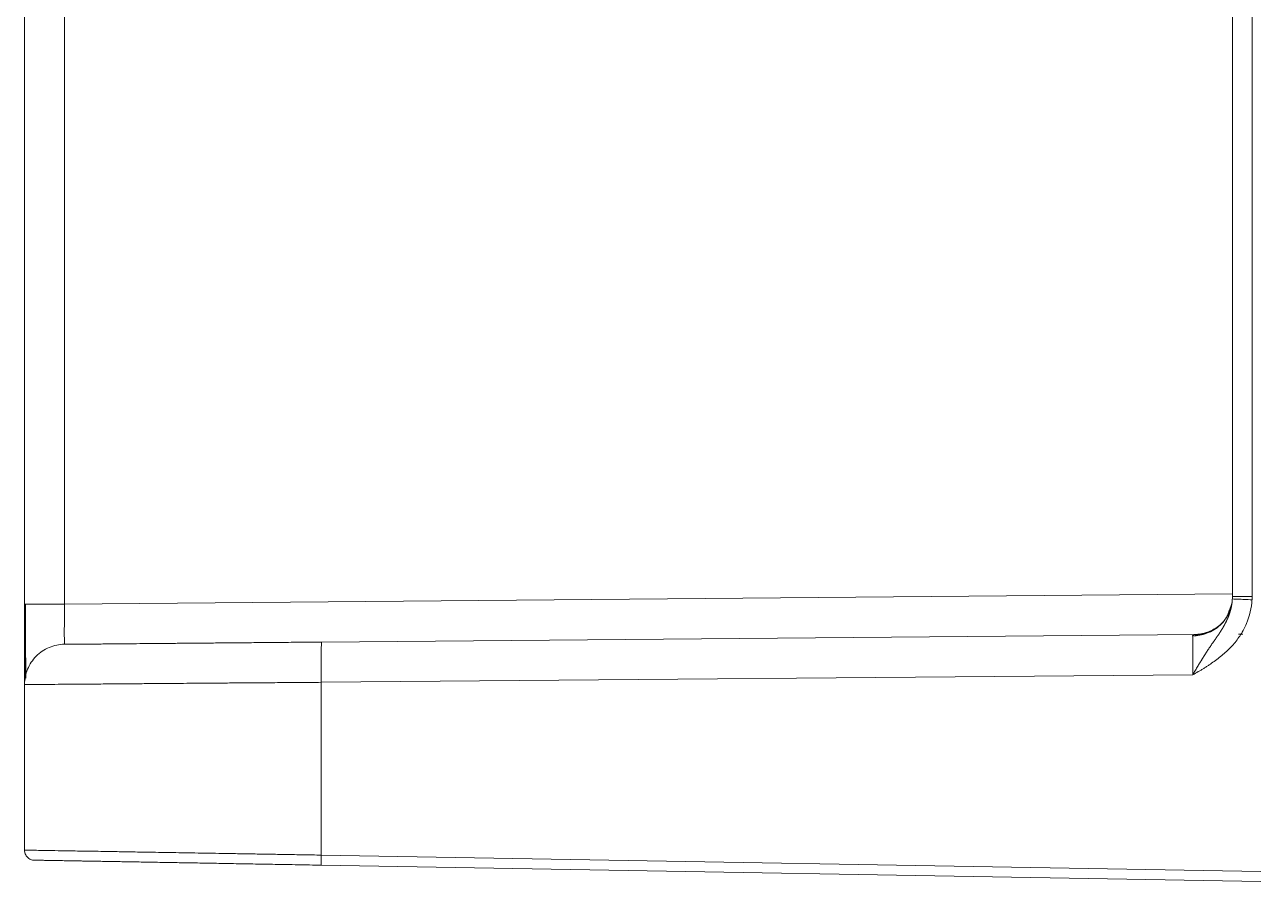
# Model space of a CAD drawing. Header units: millimetres. Extents: x 14183 to 14777, y -4239 to -3399.
# Drawn here: x 14646.96 to 14677.48, y -4025.88 to -4004.53 of the extents above; entities that cross this region are included whole.
import ezdxf

# ---------------------------------------------------------------- set-up
doc = ezdxf.new("R2010")
doc.units = ezdxf.units.MM
doc.header["$LTSCALE"] = 0.1
doc.layers.get('0').update_dxf_attribs({"lineweight": 15})

msp = doc.modelspace()

# ---------------------------------------------------------------- linework, layer by layer
at = {"linetype": 'Continuous', "lineweight": 18, "extrusion": (-1, -2.22045e-16, 0)}
for p, q in [((14676.96, -3950.357), (14676.96, -4018.743)), ((14646.96, -4003.893), (14646.96, -4018.922)), ((14654.337, -4019.866), (14676.044, -4019.677)), ((14646.96, -4020.922), (14646.96, -4025.032)), ((14681.71, -4025.884), (14654.329, -4025.406))]:
    msp.add_line(p, q, dxfattribs=at)
at = {"linetype": 'Continuous', "lineweight": 13, "extrusion": (-1, -2.22045e-16, 0)}
for p, q in [((14677.449, -4018.735), (14677.449, -3950.28)), ((14647.951, -4018.922), (14647.951, -4003.876)), ((14647.951, -4018.922), (14676.96, -4018.669)), ((14677.218, -4019.667), (14677.115, -4019.667)), ((14675.977, -4020.678), (14654.329, -4020.866)), ((14654.329, -4025.156), (14654.329, -4020.866)), ((14654.329, -4025.156), (14681.71, -4025.634))]:
    msp.add_line(p, q, dxfattribs=at)
at = {"linetype": 'Continuous', "lineweight": 18}
for points, degree in [([(14646.96, -4018.937), (14646.96, -4018.204), (14646.96, -4017.424), (14646.96, -4016.644)], 3), ([(14646.96, -4018.922), (14646.96, -4019.101), (14646.96, -4019.444), (14646.96, -4019.936), (14646.96, -4020.21), (14646.96, -4020.336)], 3), ([(14676.944, -4018.922), (14676.866, -4019.128)], 1), ([(14676.96, -4018.734), (14676.96, -4018.764), (14676.959, -4018.793)], 2), ([(14676.326, -4019.627), (14676.184, -4019.707), (14676.011, -4019.68)], 2), ([(14647.951, -4019.922), (14647.951, -4019.922), (14648.919, -4019.914), (14650.711, -4019.898), (14653.059, -4019.877), (14654.337, -4019.866)], 2), ([(14646.96, -4020.336), (14646.96, -4020.462), (14646.96, -4020.673), (14646.96, -4020.877), (14646.96, -4020.921), (14646.96, -4020.922)], 3)]:
    msp.add_open_spline(points, degree=degree, dxfattribs=at)
for points, degree, knots in [([(14646.978, -4018.922), (14646.977, -4018.922), (14646.965, -4018.922), (14646.96, -4018.922), (14646.96, -4018.922)], 3, [0, 0, 0, 0, 0.054994, 1, 1, 1, 1]), ([(14646.975, -4018.922), (14646.975, -4019.172), (14646.975, -4019.633), (14646.975, -4020.249), (14646.975, -4020.653), (14646.974, -4020.745), (14646.974, -4020.75)], 3, [0, 0, 0, 0, 0.249938, 0.499712, 0.749628, 1, 1, 1, 1]), ([(14646.979, -4018.938), (14646.98, -4019.159), (14646.983, -4019.801), (14646.987, -4020.394), (14646.992, -4020.754), (14646.992, -4020.763)], 3, [0, 0, 0, 0, 0.330932, 0.983468, 1, 1, 1, 1]), ([(14676.959, -4018.796), (14676.957, -4018.823), (14676.955, -4018.852), (14676.947, -4018.908), (14676.942, -4018.937), (14676.928, -4018.995), (14676.92, -4019.023), (14676.9, -4019.081), (14676.889, -4019.109), (14676.864, -4019.166), (14676.849, -4019.194), (14676.818, -4019.248), (14676.8, -4019.275), (14676.744, -4019.353), (14676.701, -4019.402), (14676.606, -4019.491), (14676.553, -4019.53), (14676.443, -4019.598), (14676.385, -4019.626), (14676.267, -4019.671), (14676.207, -4019.687), (14676.088, -4019.709), (14676.029, -4019.715), (14675.973, -4019.715)], 3, [0, 0, 0, 0, 0.0625, 0.0625, 0.125, 0.125, 0.1875, 0.1875, 0.25, 0.25, 0.3125, 0.3125, 0.375, 0.375, 0.5, 0.5, 0.625, 0.625, 0.75, 0.75, 0.875, 0.875, 1, 1, 1, 1]), ([(14676.959, -4018.796), (14676.959, -4018.798), (14676.958, -4018.804), (14676.958, -4018.813), (14676.957, -4018.821), (14676.957, -4018.829), (14676.956, -4018.838), (14676.956, -4018.846), (14676.955, -4018.855), (14676.954, -4018.863), (14676.953, -4018.871), (14676.952, -4018.88), (14676.951, -4018.888), (14676.95, -4018.897), (14676.949, -4018.905), (14676.948, -4018.913), (14676.947, -4018.922), (14676.946, -4018.93), (14676.944, -4018.938), (14676.943, -4018.946), (14676.941, -4018.955), (14676.94, -4018.963), (14676.938, -4018.971), (14676.937, -4018.98), (14676.935, -4018.988), (14676.933, -4018.996), (14676.932, -4019.004), (14676.93, -4019.013), (14676.928, -4019.021), (14676.926, -4019.029), (14676.924, -4019.037), (14676.922, -4019.045), (14676.92, -4019.054), (14676.918, -4019.062), (14676.916, -4019.07), (14676.913, -4019.078), (14676.911, -4019.086), (14676.909, -4019.094), (14676.906, -4019.103), (14676.904, -4019.111), (14676.901, -4019.119), (14676.899, -4019.127), (14676.896, -4019.135), (14676.894, -4019.143), (14676.891, -4019.151), (14676.888, -4019.16), (14676.885, -4019.168), (14676.883, -4019.176), (14676.88, -4019.184), (14676.877, -4019.192), (14676.874, -4019.2), (14676.871, -4019.208), (14676.868, -4019.216), (14676.864, -4019.224), (14676.861, -4019.232), (14676.858, -4019.241), (14676.855, -4019.249), (14676.851, -4019.257), (14676.848, -4019.265), (14676.845, -4019.273), (14676.841, -4019.281), (14676.838, -4019.289), (14676.834, -4019.297), (14676.83, -4019.305), (14676.827, -4019.313), (14676.823, -4019.321), (14676.819, -4019.329), (14676.815, -4019.337), (14676.812, -4019.345), (14676.808, -4019.353), (14676.804, -4019.361), (14676.8, -4019.369), (14676.796, -4019.377), (14676.792, -4019.385), (14676.788, -4019.393), (14676.784, -4019.401), (14676.779, -4019.409), (14676.775, -4019.417), (14676.771, -4019.426), (14676.767, -4019.434), (14676.762, -4019.442), (14676.758, -4019.45), (14676.753, -4019.458), (14676.749, -4019.466), (14676.744, -4019.474), (14676.74, -4019.482), (14676.735, -4019.49), (14676.731, -4019.498), (14676.726, -4019.506), (14676.721, -4019.514), (14676.717, -4019.522), (14676.712, -4019.53), (14676.707, -4019.538), (14676.702, -4019.546), (14676.697, -4019.554), (14676.692, -4019.562), (14676.687, -4019.57), (14676.682, -4019.578), (14676.677, -4019.586), (14676.672, -4019.594), (14676.667, -4019.602), (14676.662, -4019.61), (14676.657, -4019.618), (14676.651, -4019.626), (14676.646, -4019.634), (14676.641, -4019.642), (14676.636, -4019.65), (14676.63, -4019.658), (14676.625, -4019.667), (14676.619, -4019.675), (14676.614, -4019.683), (14676.608, -4019.691), (14676.603, -4019.699), (14676.597, -4019.707), (14676.592, -4019.715), (14676.586, -4019.724), (14676.58, -4019.732), (14676.575, -4019.74), (14676.569, -4019.748), (14676.563, -4019.757), (14676.557, -4019.765), (14676.552, -4019.773), (14676.546, -4019.782), (14676.54, -4019.79), (14676.534, -4019.799), (14676.528, -4019.807), (14676.522, -4019.816), (14676.516, -4019.824), (14676.51, -4019.833), (14676.504, -4019.841), (14676.498, -4019.85), (14676.492, -4019.859), (14676.486, -4019.868), (14676.473, -4019.886), (14676.453, -4019.914), (14676.427, -4019.953), (14676.399, -4019.993), (14676.372, -4020.034), (14676.345, -4020.075), (14676.317, -4020.118), (14676.289, -4020.162), (14676.26, -4020.207), (14676.232, -4020.252), (14676.21, -4020.288), (14676.194, -4020.314), (14676.184, -4020.329), (14676.175, -4020.345), (14676.165, -4020.359), (14676.156, -4020.374), (14676.147, -4020.388), (14676.139, -4020.402), (14676.13, -4020.416), (14676.122, -4020.429), (14676.114, -4020.443), (14676.106, -4020.455), (14676.098, -4020.468), (14676.091, -4020.48), (14676.077, -4020.504), (14676.056, -4020.538), (14676.034, -4020.576), (14676.016, -4020.607), (14676.005, -4020.627), (14675.996, -4020.644), (14675.991, -4020.653), (14675.987, -4020.659), (14675.985, -4020.663), (14675.984, -4020.666), (14675.982, -4020.668), (14675.982, -4020.67), (14675.981, -4020.672), (14675.98, -4020.673), (14675.979, -4020.674), (14675.979, -4020.676), (14675.978, -4020.676), (14675.978, -4020.677), (14675.977, -4020.677), (14675.977, -4020.677), (14675.977, -4020.678), (14675.977, -4020.678)], 3, [0, 0, 0, 0, 0.003883, 0.007763, 0.01164, 0.015515, 0.019387, 0.023258, 0.027126, 0.030993, 0.034859, 0.038724, 0.042588, 0.046452, 0.050316, 0.054179, 0.058043, 0.061908, 0.065773, 0.06964, 0.073507, 0.077376, 0.081247, 0.08512, 0.088995, 0.092873, 0.096753, 0.100636, 0.104522, 0.108411, 0.112304, 0.1162, 0.120101, 0.124005, 0.127914, 0.131828, 0.135746, 0.139669, 0.143597, 0.14753, 0.151469, 0.155413, 0.159363, 0.16332, 0.167282, 0.171251, 0.175226, 0.179207, 0.183196, 0.187192, 0.191194, 0.195204, 0.199221, 0.203246, 0.207279, 0.211319, 0.215368, 0.219424, 0.223489, 0.227562, 0.231643, 0.235732, 0.239831, 0.243938, 0.248053, 0.252178, 0.256312, 0.260454, 0.264606, 0.268767, 0.272938, 0.277117, 0.281307, 0.285506, 0.289714, 0.293932, 0.298161, 0.302399, 0.306646, 0.310904, 0.315173, 0.319451, 0.32374, 0.32804, 0.33235, 0.336671, 0.341004, 0.345348, 0.349703, 0.35407, 0.358448, 0.362838, 0.367241, 0.371655, 0.376082, 0.380521, 0.384972, 0.389436, 0.393913, 0.398403, 0.402906, 0.407423, 0.411952, 0.416495, 0.421052, 0.425622, 0.430206, 0.434805, 0.439419, 0.444049, 0.448695, 0.453357, 0.458036, 0.462733, 0.467447, 0.47218, 0.476932, 0.481703, 0.486493, 0.491303, 0.496134, 0.500984, 0.505853, 0.510743, 0.515653, 0.520582, 0.525531, 0.530501, 0.53549, 0.540499, 0.545529, 0.550578, 0.555647, 0.560737, 0.582717, 0.605105, 0.627917, 0.651155, 0.674806, 0.698855, 0.723271, 0.748006, 0.773013, 0.798269, 0.806833, 0.815227, 0.823452, 0.831508, 0.839396, 0.847116, 0.854668, 0.862053, 0.869271, 0.876322, 0.883207, 0.889925, 0.896476, 0.90286, 0.926897, 0.951971, 0.96232, 0.976056, 0.983391, 0.988031, 0.990456, 0.992449, 0.994007, 0.995049, 0.996015, 0.996889, 0.997658, 0.998316, 0.998859, 0.999287, 0.999607, 0.999826, 0.999955, 1, 1, 1, 1]), ([(14675.977, -4020.678), (14676.024, -4020.654), (14676.092, -4020.615), (14676.181, -4020.56), (14676.247, -4020.519), (14676.314, -4020.477), (14676.402, -4020.42), (14676.509, -4020.346), (14676.635, -4020.253), (14676.756, -4020.153), (14676.871, -4020.047), (14677.015, -4019.896), (14677.172, -4019.688), (14677.365, -4019.324), (14677.438, -4019.022), (14677.447, -4018.816)], 3, [0, 0, 0, 0, 0.062871, 0.094306, 0.125742, 0.157177, 0.188613, 0.251484, 0.314355, 0.377226, 0.440097, 0.502968, 0.62871, 0.754452, 1, 1, 1, 1]), ([(14676.96, -4018.735), (14676.96, -4018.736), (14676.96, -4018.737), (14676.96, -4018.738), (14676.96, -4018.739), (14676.96, -4018.741), (14676.96, -4018.742), (14676.96, -4018.743), (14676.96, -4018.744), (14676.96, -4018.745), (14676.96, -4018.746), (14676.96, -4018.747), (14676.96, -4018.747), (14676.96, -4018.748), (14676.96, -4018.749), (14676.96, -4018.75), (14676.96, -4018.752), (14676.96, -4018.754), (14676.96, -4018.756), (14676.96, -4018.759), (14676.96, -4018.761), (14676.96, -4018.762), (14676.96, -4018.764), (14676.96, -4018.765), (14676.96, -4018.767), (14676.96, -4018.769), (14676.959, -4018.77), (14676.959, -4018.772), (14676.959, -4018.773), (14676.959, -4018.774), (14676.959, -4018.775), (14676.959, -4018.777), (14676.959, -4018.778), (14676.959, -4018.779), (14676.959, -4018.78), (14676.959, -4018.782), (14676.959, -4018.784), (14676.959, -4018.786), (14676.959, -4018.788), (14676.959, -4018.791), (14676.959, -4018.793), (14676.959, -4018.795), (14676.959, -4018.796)], 3, [0, 0, 0, 0, 0.024659, 0.047731, 0.069358, 0.089658, 0.108731, 0.126657, 0.143501, 0.159319, 0.174154, 0.18804, 0.201007, 0.213078, 0.224272, 0.234605, 0.271636, 0.310196, 0.350516, 0.39387, 0.428739, 0.45499, 0.472286, 0.499404, 0.525901, 0.551644, 0.576516, 0.600435, 0.623333, 0.645155, 0.665853, 0.685392, 0.703747, 0.7209, 0.736841, 0.770375, 0.805731, 0.842673, 0.880915, 0.920124, 0.959939, 1, 1, 1, 1]), ([(14676.866, -4019.128), (14676.857, -4019.157), (14676.809, -4019.289), (14676.622, -4019.484), (14676.433, -4019.59), (14676.326, -4019.627)], 3, [0, 0, 0, 0, 0.124926, 0.573874, 1, 1, 1, 1]), ([(14647.951, -4019.921), (14647.886, -4019.921), (14647.821, -4019.928), (14647.693, -4019.955), (14647.631, -4019.974), (14647.511, -4020.025), (14647.453, -4020.056), (14647.345, -4020.129), (14647.295, -4020.171), (14647.203, -4020.264), (14647.162, -4020.314), (14647.09, -4020.423), (14647.06, -4020.481), (14647.01, -4020.601), (14646.991, -4020.664), (14646.966, -4020.792), (14646.96, -4020.857), (14646.96, -4020.922)], 3, [0, 0, 0, 0, 0.125, 0.125, 0.25, 0.25, 0.375, 0.375, 0.5, 0.5, 0.625, 0.625, 0.75, 0.75, 0.875, 0.875, 1, 1, 1, 1]), ([(14646.96, -4021.44), (14646.96, -4021.432), (14646.96, -4021.261), (14646.96, -4021.081), (14646.96, -4020.9)], 3, [0, 0, 0, 0, 0.044586, 1, 1, 1, 1]), ([(14646.96, -4025.032), (14646.96, -4025.032), (14646.97, -4025.032), (14647.014, -4025.033), (14647.046, -4025.033), (14647.134, -4025.035), (14647.189, -4025.036), (14647.323, -4025.038), (14647.401, -4025.039), (14647.581, -4025.042), (14647.682, -4025.044), (14647.907, -4025.048), (14648.031, -4025.05), (14648.302, -4025.055), (14648.448, -4025.057), (14648.685, -4025.061), (14648.766, -4025.062), (14648.892, -4025.064), (14648.956, -4025.066), (14649.032, -4025.067), (14649.071, -4025.067), (14649.091, -4025.068), (14649.1, -4025.068), (14649.105, -4025.068), (14649.108, -4025.068), (14649.109, -4025.068), (14649.109, -4025.068), (14649.11, -4025.068), (14649.11, -4025.068), (14649.11, -4025.068), (14649.11, -4025.068), (14649.11, -4025.068), (14649.24, -4025.07), (14649.38, -4025.073), (14649.682, -4025.078), (14649.843, -4025.081), (14650.188, -4025.086), (14650.372, -4025.09), (14650.762, -4025.096), (14650.969, -4025.1), (14651.297, -4025.105), (14651.521, -4025.109), (14651.874, -4025.115), (14652.245, -4025.121), (14652.631, -4025.127), (14653.034, -4025.134), (14653.451, -4025.141), (14653.739, -4025.146), (14654.031, -4025.151), (14654.179, -4025.154), (14654.329, -4025.156)], 3, [0, 0, 0, 0, 0.0625, 0.0625, 0.125, 0.125, 0.1875, 0.1875, 0.25, 0.25, 0.3125, 0.3125, 0.375, 0.375, 0.4375, 0.4375, 0.46875, 0.46875, 0.484375, 0.492188, 0.496094, 0.498047, 0.499023, 0.499512, 0.499756, 0.499878, 0.499939, 0.499969, 0.499985, 0.499992, 0.499992, 0.5, 0.5, 0.5625, 0.5625, 0.625, 0.625, 0.6875, 0.6875, 0.75, 0.75, 0.78125, 0.8125, 0.84375, 0.875, 0.90625, 0.9375, 0.96875, 0.96875, 1, 1, 1, 1]), ([(14646.96, -4025.032), (14646.96, -4025.048), (14646.961, -4025.064), (14646.967, -4025.097), (14646.972, -4025.112), (14646.984, -4025.143), (14646.992, -4025.157), (14647.009, -4025.184), (14647.02, -4025.197), (14647.043, -4025.221), (14647.055, -4025.231), (14647.082, -4025.25), (14647.096, -4025.258), (14647.126, -4025.27), (14647.142, -4025.275), (14647.174, -4025.282), (14647.19, -4025.284), (14647.207, -4025.284)], 3, [0, 0, 0, 0, 0.125, 0.125, 0.25, 0.25, 0.375, 0.375, 0.5, 0.5, 0.625, 0.625, 0.75, 0.75, 0.875, 0.875, 1, 1, 1, 1]), ([(14654.329, -4025.406), (14652.887, -4025.381), (14651.586, -4025.358), (14650.281, -4025.335), (14649.284, -4025.318), (14648.288, -4025.301), (14647.748, -4025.291), (14647.212, -4025.282), (14647.207, -4025.282)], 2, [0, 0, 0, 0.25, 0.25, 0.5, 0.5, 0.75, 0.75, 1, 1, 1])]:
    msp.add_open_spline(points, degree=degree, knots=knots, dxfattribs=at)
at = {"linetype": 'Continuous', "lineweight": 13}
for points, knots in [([(14647.951, -4018.922), (14647.892, -4018.922), (14647.771, -4018.922), (14647.584, -4018.922), (14647.404, -4018.922), (14647.244, -4018.922), (14647.114, -4018.922), (14647.024, -4018.922), (14646.989, -4018.922), (14646.978, -4018.922)], [0, 0, 0, 0, 0.143783, 0.287871, 0.431958, 0.576046, 0.720134, 0.864222, 1, 1, 1, 1]), ([(14647.951, -4019.922), (14647.95, -4019.922), (14647.948, -4019.882), (14647.947, -4019.758), (14647.947, -4019.634), (14647.947, -4019.481), (14647.948, -4019.249), (14647.95, -4019.053), (14647.951, -4018.922)], [0, 0, 0, 0, 0.25, 0.375, 0.5, 0.625, 0.75, 1, 1, 1, 1]), ([(14676.96, -4018.735), (14676.959, -4018.735), (14676.961, -4018.735), (14676.972, -4018.735), (14676.98, -4018.735), (14677.004, -4018.735), (14677.019, -4018.735), (14677.054, -4018.735), (14677.074, -4018.735), (14677.119, -4018.735), (14677.144, -4018.735), (14677.198, -4018.735), (14677.227, -4018.735), (14677.287, -4018.735), (14677.319, -4018.735), (14677.383, -4018.735), (14677.416, -4018.735), (14677.449, -4018.735)], [0, 0, 0, 0, 0.125, 0.125, 0.25, 0.25, 0.375, 0.375, 0.5, 0.5, 0.625, 0.625, 0.75, 0.75, 0.875, 0.875, 1, 1, 1, 1]), ([(14676.959, -4018.796), (14676.959, -4018.796), (14676.973, -4018.796), (14677.01, -4018.798), (14677.025, -4018.798), (14677.06, -4018.8), (14677.081, -4018.801), (14677.126, -4018.803), (14677.15, -4018.804), (14677.203, -4018.806), (14677.288, -4018.809), (14677.383, -4018.813), (14677.447, -4018.816)], [0, 0, 0, 0, 0.25, 0.25, 0.375, 0.375, 0.5, 0.5, 0.625, 0.625, 0.75, 1, 1, 1, 1]), ([(14677.449, -4018.735), (14677.449, -4018.742), (14677.449, -4018.752), (14677.449, -4018.764), (14677.448, -4018.771), (14677.448, -4018.776), (14677.448, -4018.781), (14677.448, -4018.788), (14677.448, -4018.8), (14677.447, -4018.81), (14677.447, -4018.816)], [0, 0, 0, 0, 0.24963, 0.377734, 0.441786, 0.505838, 0.569889, 0.633941, 0.762045, 1, 1, 1, 1]), ([(14675.973, -4019.715), (14675.973, -4019.715), (14675.973, -4019.714), (14675.973, -4019.713), (14675.973, -4019.711), (14675.973, -4019.71), (14675.973, -4019.708), (14675.973, -4019.707), (14675.974, -4019.706), (14675.974, -4019.705), (14675.974, -4019.703), (14675.975, -4019.702), (14675.975, -4019.701), (14675.976, -4019.7), (14675.976, -4019.699), (14675.977, -4019.698), (14675.978, -4019.697), (14675.978, -4019.696), (14675.979, -4019.695), (14675.98, -4019.694), (14675.981, -4019.693), (14675.982, -4019.692), (14675.983, -4019.691), (14675.984, -4019.69), (14675.985, -4019.689), (14675.987, -4019.688), (14675.988, -4019.688), (14675.989, -4019.687), (14675.992, -4019.685), (14675.995, -4019.684), (14675.998, -4019.683), (14676.002, -4019.682), (14676.005, -4019.681), (14676.009, -4019.68), (14676.013, -4019.679), (14676.018, -4019.679), (14676.023, -4019.678), (14676.028, -4019.678), (14676.033, -4019.677), (14676.038, -4019.677), (14676.042, -4019.677), (14676.044, -4019.677)], [0, 0, 0, 0, 0.01885, 0.037672, 0.056468, 0.075241, 0.093991, 0.112722, 0.131434, 0.150131, 0.168812, 0.187482, 0.206141, 0.224791, 0.243434, 0.262072, 0.280708, 0.299342, 0.317977, 0.336615, 0.355258, 0.373908, 0.392565, 0.411234, 0.429914, 0.448609, 0.46732, 0.486048, 0.523115, 0.560538, 0.598333, 0.636515, 0.675102, 0.714106, 0.753543, 0.793427, 0.83377, 0.874587, 0.91589, 0.95769, 1, 1, 1, 1]), ([(14675.973, -4019.715), (14675.974, -4019.745), (14675.976, -4019.792), (14675.978, -4019.914), (14675.978, -4019.989), (14675.979, -4020.161), (14675.979, -4020.257), (14675.979, -4020.462), (14675.978, -4020.57), (14675.977, -4020.678)], [0, 0, 0, 0, 0.25, 0.25, 0.5, 0.5, 0.75, 0.75, 1, 1, 1, 1]), ([(14654.329, -4020.866), (14654.328, -4020.801), (14654.328, -4020.735), (14654.327, -4020.607), (14654.327, -4020.544), (14654.327, -4020.424), (14654.327, -4020.366), (14654.327, -4020.257), (14654.327, -4020.206), (14654.328, -4020.114), (14654.329, -4020.072), (14654.33, -4019.999), (14654.331, -4019.969), (14654.332, -4019.919), (14654.333, -4019.9), (14654.335, -4019.874), (14654.336, -4019.868), (14654.337, -4019.868)], [0, 0, 0, 0, 0.125, 0.125, 0.25, 0.25, 0.375, 0.375, 0.5, 0.5, 0.625, 0.625, 0.75, 0.75, 0.875, 0.875, 1, 1, 1, 1]), ([(14654.329, -4020.866), (14654.137, -4020.868), (14653.95, -4020.869), (14653.586, -4020.872), (14653.41, -4020.873), (14653.066, -4020.875), (14652.9, -4020.877), (14652.578, -4020.879), (14652.423, -4020.88), (14652.124, -4020.882), (14651.98, -4020.883), (14651.703, -4020.885), (14651.571, -4020.886), (14651.316, -4020.888), (14651.195, -4020.889), (14650.962, -4020.891), (14650.852, -4020.892), (14650.641, -4020.893), (14650.541, -4020.894), (14650.35, -4020.896), (14650.26, -4020.896), (14650.09, -4020.898), (14650.01, -4020.898), (14649.858, -4020.9), (14649.787, -4020.9), (14649.653, -4020.901), (14649.59, -4020.902), (14649.473, -4020.903), (14649.419, -4020.903), (14649.318, -4020.904), (14649.271, -4020.904), (14649.207, -4020.905), (14649.176, -4020.905), (14649.142, -4020.905), (14649.126, -4020.906), (14649.118, -4020.906), (14649.114, -4020.906), (14649.112, -4020.906), (14649.111, -4020.906), (14649.111, -4020.906), (14649.11, -4020.906), (14649.11, -4020.906), (14649.11, -4020.906), (14649.11, -4020.906), (14649.11, -4020.906), (14649.11, -4020.906), (14649.11, -4020.906), (14648.931, -4020.907), (14648.763, -4020.908), (14648.447, -4020.911), (14648.301, -4020.912), (14648.03, -4020.914), (14647.906, -4020.915), (14647.681, -4020.916), (14647.579, -4020.917), (14647.4, -4020.919), (14647.322, -4020.919), (14647.189, -4020.92), (14647.134, -4020.921), (14647.046, -4020.921), (14647.013, -4020.922), (14646.97, -4020.922), (14646.96, -4020.922), (14646.96, -4020.922)], [0, 0, 0, 0, 0.03125, 0.03125, 0.0625, 0.0625, 0.09375, 0.09375, 0.125, 0.125, 0.15625, 0.15625, 0.1875, 0.1875, 0.21875, 0.21875, 0.25, 0.25, 0.28125, 0.28125, 0.3125, 0.3125, 0.34375, 0.34375, 0.375, 0.375, 0.40625, 0.40625, 0.4375, 0.4375, 0.46875, 0.46875, 0.484375, 0.492188, 0.496094, 0.498047, 0.499023, 0.499512, 0.499756, 0.499878, 0.499939, 0.499969, 0.499985, 0.499992, 0.499996, 0.499996, 0.5, 0.5, 0.5625, 0.5625, 0.625, 0.625, 0.6875, 0.6875, 0.75, 0.75, 0.8125, 0.8125, 0.875, 0.875, 0.9375, 0.9375, 1, 1, 1, 1]), ([(14654.329, -4025.404), (14654.328, -4025.404), (14654.328, -4025.402), (14654.328, -4025.396), (14654.328, -4025.391), (14654.327, -4025.379), (14654.327, -4025.371), (14654.327, -4025.353), (14654.327, -4025.343), (14654.327, -4025.32), (14654.327, -4025.307), (14654.327, -4025.28), (14654.327, -4025.266), (14654.328, -4025.236), (14654.328, -4025.22), (14654.328, -4025.189), (14654.328, -4025.172), (14654.329, -4025.156)], [0, 0, 0, 0, 0.125, 0.125, 0.25, 0.25, 0.375, 0.375, 0.5, 0.5, 0.625, 0.625, 0.75, 0.75, 0.875, 0.875, 1, 1, 1, 1])]:
    msp.add_open_spline(points, degree=3, knots=knots, dxfattribs=at)
at = {"linetype": 'Continuous', "lineweight": 18}
msp.add_rational_spline([(14676.352, -4019.621), (14676.251, -4019.658), (14676.147, -4019.676), (14676.044, -4019.677)], [0.900831224584, 0.924619878031, 0.957676136503, 1], degree=3, dxfattribs=at)

doc.saveas('drawing.dxf')
